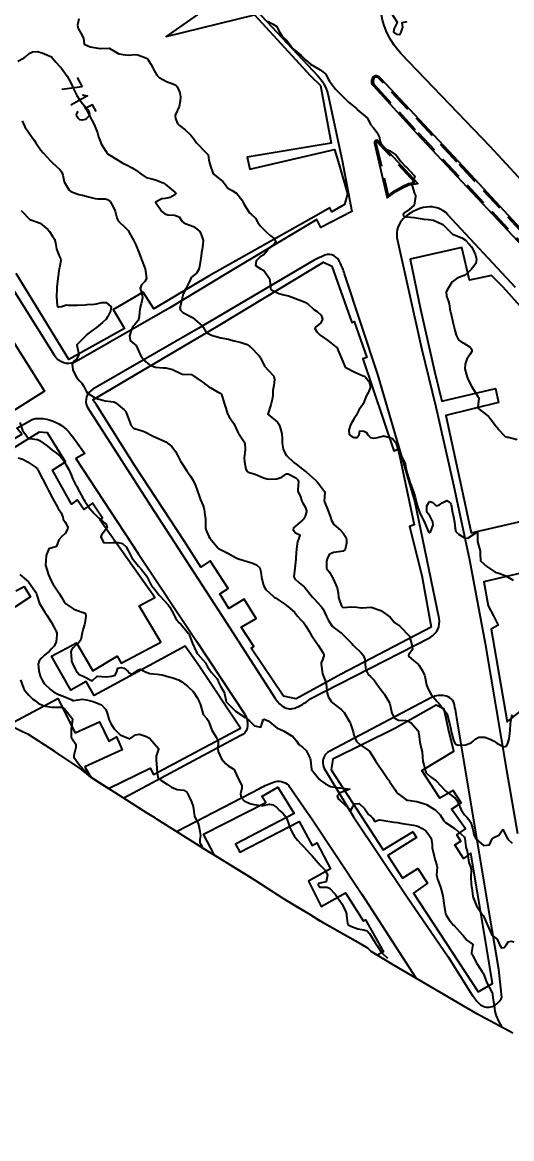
# Model space of a CAD drawing. Header units: metres. Extents: x 298520 to 308411, y 7433745 to 7450750.
# Drawn here: x 306774.9 to 306877, y 7435149.7 to 7435382.5 of the extents above; entities that cross this region are included whole.
import ezdxf
from ezdxf.enums import TextEntityAlignment as Align

# ---------------------------------------------------------------- set-up
doc = ezdxf.new("R2010")
doc.units = ezdxf.units.M
doc.header["$LTSCALE"] = 10
doc.linetypes.add('DASHED', pattern=[0.75, 0.5, -0.25])
for name, color, linetype in [('Area', 45, 'Continuous'), ('Canteiro', 45, 'DASHED'), ('Cotas', 45, 'Continuous'), ('Curvas de Nivel 1m', 11, 'Continuous'), ('Curvas de Nivel 5m', 15, 'Continuous'), ('Edificações', 30, 'Continuous'), ('Vias Primárias', 230, 'Continuous')]:
    doc.layers.add(name, color=color, linetype=linetype)
doc.styles.add('Style-STANDARD', font='STANDARD.shx')

msp = doc.modelspace()

# ---------------------------------------------------------------- linework, layer by layer
at = {"layer": 'Area'}
msp.add_polyline3d([(306877.18, 7435171.64, 717.81), (306869.67, 7435175.71, 718.43), (306852.27, 7435185.93, 720.19), (306847.67, 7435188.67, 718.52), (306846.99, 7435189.41, 718.59), (306837.05, 7435195.04, 724.49), (306834.67, 7435196.53, 725.85), (306829.27, 7435199.75, 723.01), (306822.23, 7435204.33, 723.33), (306813.1, 7435209.91, 723.04), (306802.94, 7435216.3, 720.46), (306802.7, 7435216.53, 721.24), (306800.91, 7435217.57, 727.89), (306789.22, 7435225.06, 724.41), (306787.15, 7435226.71, 724.54), (306781.65, 7435230.42, 722.85), (306776.21, 7435233.97, 721.22), (306774.96, 7435234.49, 725.88), (306771.47, 7435236.28, 725.26)], dxfattribs=at)
at = {"layer": 'Canteiro'}
for points in [[(306974.66, 7435235.9), (306952.84, 7435259.45), (306930.03, 7435283.86), (306909.13, 7435306.46), (306889.76, 7435327.2), (306865.55, 7435353.34), (306849.42, 7435370.61), (306849.05, 7435370.96, 0.501274), (306848.24, 7435370.8, 0.157702), (306848.11, 7435369.9, 0.177749), (306848.41, 7435369.37), (306857.42, 7435359.52), (306885.87, 7435329.15), (306908.84, 7435304.17), (306929.57, 7435282.07), (306956.93, 7435252.64), (306973.46, 7435234.84)], [(306848.66, 7435357.37), (306851.2, 7435346.41), (306852.67, 7435347.45), (306854.09, 7435348.28), (306855.42, 7435348.87), (306856.78, 7435349.08), (306849.54, 7435356.91, 0.017701), (306848.9, 7435357.56, 0.865683), (306848.66, 7435357.37, -0.381354)]]:
    msp.add_lwpolyline(points, format="xyb", dxfattribs=at)
at = {"layer": 'Curvas de Nivel 1m', "flags": 128}
for points, elevation in [([(306855.12, 7435382.61), (306854.07, 7435382.42), (306854.18, 7435381.49), (306853.87, 7435380.42), (306853.59, 7435379.92), (306853.09, 7435379.93), (306852.41, 7435380.44), (306852.46, 7435381.08), (306853.11, 7435382.43), (306851.9, 7435384.44)], 713), ([(306786.68, 7435383.22), (306786.4, 7435381.93), (306786.52, 7435381.23), (306787.08, 7435380.26), (306787.66, 7435379.21), (306787.78, 7435377.94), (306789.04, 7435377.39), (306790.28, 7435377.18), (306791.04, 7435377.07), (306791.14, 7435377.07), (306793.04, 7435377.14), (306795.03, 7435375.95), (306796.44, 7435375.69), (306797.02, 7435375.68), (306798.34, 7435375.76), (306799.02, 7435375.71), (306800.77, 7435375.05), (306801.01, 7435374.87), (306801.73, 7435373.77), (306802.1, 7435373.03), (306802.38, 7435372.43), (306802.98, 7435371.49), (306803.45, 7435371.02), (306804.96, 7435370.14), (306806.28, 7435369.66), (306806.95, 7435369.41), (306807.25, 7435368.98), (306807.75, 7435367.78), (306807.91, 7435366.97), (306807.83, 7435366.05), (306807.58, 7435364.97), (306806.88, 7435363.26), (306806.78, 7435363.07), (306806.77, 7435362.98), (306806.87, 7435362.46), (306807.29, 7435361.41), (306807.69, 7435360.97), (306808.84, 7435360.07), (306810.05, 7435358.94), (306810.81, 7435358.01), (306811.26, 7435357.38), (306811.62, 7435356.92), (306812.79, 7435355.77), (306813.69, 7435354.89), (306813.83, 7435353.82), (306814.03, 7435352.89), (306814.73, 7435350.88), (306816.71, 7435349.3), (306817.09, 7435348.85), (306817.73, 7435347.89), (306818.69, 7435347.39), (306819.64, 7435346.82), (306820.66, 7435345.48), (306821.02, 7435344.81), (306821.48, 7435343.97), (306822.28, 7435342.79), (306822.63, 7435342.46), (306823.5, 7435341.66), (306824.03, 7435340.77), (306824.6, 7435339.99), (306825.81, 7435338.75), (306826.58, 7435338.06), (306827.32, 7435337.48), (306827.74, 7435336.72), (306827.26, 7435336.02), (306826.54, 7435335.54), (306826.11, 7435335.17), (306825.89, 7435334.75), (306825.27, 7435334.01), (306824.52, 7435333.56), (306823.68, 7435332.77), (306823.5, 7435331.77), (306824.5, 7435331.14), (306825.3, 7435330.75), (306826.47, 7435329.1), (306826.54, 7435328.74), (306826.68, 7435326.97), (306826.87, 7435326.73), (306828.43, 7435325.95), (306829.45, 7435325.68), (306830.42, 7435325.48), (306832.41, 7435324.67), (306833.92, 7435324.16), (306834.4, 7435323.84), (306835.73, 7435322.63), (306836.39, 7435322.15), (306837.22, 7435321.44), (306837.52, 7435320.6), (306837.17, 7435319.8), (306836.35, 7435319.12), (306836.05, 7435318.92), (306835.9, 7435318.62), (306836.34, 7435317.93), (306837, 7435317.28), (306837.92, 7435316.6), (306838.32, 7435316.32), (306839.27, 7435315.62), (306840.3, 7435314.84), (306840.53, 7435314.57), (306840.69, 7435314.17), (306841.37, 7435312.56), (306842.25, 7435310.55), (306844.24, 7435309.52), (306845.95, 7435308.78), (306846.23, 7435308.67), (306846.5, 7435308.5), (306847.21, 7435307.49), (306847.5, 7435306.48), (306847.19, 7435305.49), (306846.63, 7435304.49), (306846.17, 7435303.4), (306845.89, 7435302.77), (306845.71, 7435302.5), (306845.06, 7435301.6), (306844.51, 7435300.52), (306844.38, 7435300.27), (306844.12, 7435299.85), (306843.61, 7435299.03), (306843.37, 7435298.53), (306843.01, 7435297.45), (306843.06, 7435296.54), (306843.63, 7435296.08), (306844.08, 7435295.91), (306844.7, 7435295.89), (306845.12, 7435296.51), (306845.32, 7435297.27), (306846.09, 7435297.23), (306846.6, 7435297), (306846.99, 7435296.49), (306847.49, 7435295.89), (306848.08, 7435295.76), (306848.7, 7435295.84), (306850.08, 7435296.2), (306850.31, 7435296.22), (306852.08, 7435295.66), (306852.64, 7435294.99), (306852.93, 7435294.42), (306853.37, 7435293.08), (306853.48, 7435292.41), (306853.75, 7435292.13), (306854.03, 7435291.84), (306854.71, 7435290.39), (306854.85, 7435289.54), (306855.13, 7435288.39), (306855.74, 7435286.61), (306855.81, 7435286.38), (306855.96, 7435285.91), (306856.52, 7435284.37), (306856.83, 7435283.47), (306857.11, 7435282.37), (306857.25, 7435281.71), (306857.7, 7435280.36), (306857.89, 7435279.98), (306858.73, 7435278.35), (306859.04, 7435277.53), (306859.56, 7435276.33), (306859.68, 7435276.17), (306859.84, 7435276.02), (306860.01, 7435276.16), (306860.11, 7435276.33), (306860.57, 7435277.61), (306860.54, 7435278.32), (306859.88, 7435279.54), (306859.23, 7435280.34), (306859.23, 7435281.66), (306859.65, 7435282.33), (306859.77, 7435282.48), (306859.92, 7435282.53), (306860.51, 7435282.32), (306861.24, 7435281.65), (306861.91, 7435281.86), (306862.48, 7435282.3), (306863.43, 7435282.77), (306863.92, 7435282.51), (306864.16, 7435282.28), (306864.31, 7435281.88), (306864.63, 7435280.27), (306864.82, 7435279.33), (306865.01, 7435278.27), (306865.18, 7435276.94), (306865.32, 7435276.27), (306865.84, 7435275.76), (306867.13, 7435274.95), (306867.83, 7435274.88), (306869.84, 7435276.21), (306869.82, 7435274.21), (306870.39, 7435272.2), (306870.36, 7435271.63), (306870.45, 7435270.2), (306871.75, 7435268.99), (306873, 7435268.17), (306873.44, 7435267.87), (306873.74, 7435267.74), (306874.3, 7435267.6), (306875.73, 7435267.05), (306877.3, 7435266.12)], 714), ([(306826.02, 7435382.75), (306827.11, 7435382.16), (306828.01, 7435381.63), (306828.39, 7435380.72), (306829.08, 7435379.64), (306830.06, 7435378.7), (306831.05, 7435377.38), (306831.36, 7435376.99), (306831.72, 7435376.68), (306833.03, 7435375.55), (306833.96, 7435374.65), (306835, 7435373.75), (306836.99, 7435372.62), (306838.11, 7435371.73), (306838.78, 7435370.59), (306838.97, 7435370.23), (306840.22, 7435368.58), (306840.94, 7435367.85), (306842.21, 7435366.56), (306842.91, 7435365.88), (306844.58, 7435364.52), (306844.73, 7435364.36), (306844.89, 7435364.15), (306846.87, 7435362.5), (306847.53, 7435361.16), (306848.12, 7435360.48), (306848.84, 7435359.6), (306849.36, 7435358.46), (306849.48, 7435357.79), (306850.03, 7435356.46), (306850.8, 7435356.07), (306851.52, 7435355.72), (306852.78, 7435354.83), (306853.13, 7435354.42), (306853.84, 7435353.49), (306854.75, 7435352.53), (306854.89, 7435352.4), (306856.73, 7435350.38), (306856.22, 7435348.88), (306856.21, 7435348.38), (306856.69, 7435346.79), (306856.83, 7435346.53), (306856.9, 7435346.38), (306856.89, 7435346.17), (306856.65, 7435344.38), (306855.56, 7435343.47), (306854.64, 7435342.84), (306854.33, 7435342.4), (306854.38, 7435342.15), (306854.63, 7435341.93), (306855.11, 7435341.91), (306856.63, 7435341.82), (306857.87, 7435341.6), (306858.62, 7435341.42), (306859.58, 7435341.38), (306860.62, 7435341.23), (306862.61, 7435340.31), (306864.58, 7435338.28), (306866.58, 7435337.56), (306867.36, 7435337.04), (306868.11, 7435336.24), (306868.55, 7435335.66), (306869.35, 7435334.22), (306869.62, 7435333.12), (306869.45, 7435332.22), (306869.09, 7435331.65), (306868.5, 7435330.96), (306867.83, 7435330.24), (306867.05, 7435329.68), (306866.48, 7435329.5), (306865.59, 7435329.15), (306864.46, 7435328.28), (306863.28, 7435326.3), (306863.35, 7435325.38), (306863.79, 7435324.29), (306863.91, 7435323.79), (306864.14, 7435322.28), (306864.19, 7435322.08), (306864.38, 7435321.28), (306864.63, 7435320.28), (306864.7, 7435319.94), (306865.07, 7435318.27), (306865.38, 7435317.23), (306865.89, 7435316.26), (306866.32, 7435315.93), (306866.96, 7435315.61), (306868.3, 7435314.76), (306868.65, 7435314.23), (306868.66, 7435313.85), (306868.28, 7435313.26), (306867.62, 7435312.24), (306867.23, 7435311.22), (306867.22, 7435310.25), (306867.51, 7435308.97), (306867.72, 7435308.25), (306868.21, 7435307.21), (306868.57, 7435306.6), (306868.79, 7435306.23), (306869.92, 7435304.47), (306870.07, 7435304.21), (306870.08, 7435304.12), (306869.9, 7435302.21), (306869.95, 7435302.01), (306870.15, 7435301.82), (306871.71, 7435300.62), (306872.13, 7435300.29), (306872.18, 7435300.24), (306872.22, 7435300.19), (306872.53, 7435299.78), (306873.74, 7435298.17), (306873.9, 7435297.96), (306874.1, 7435297.69), (306875.59, 7435296.14), (306876.08, 7435295.98), (306876.28, 7435295.94), (306878.07, 7435295.49)], 713), ([(306774.86, 7435361.94), (306775.16, 7435361.36), (306775.46, 7435360.73), (306776.32, 7435359.35), (306776.82, 7435358.69), (306777.38, 7435357.91), (306777.74, 7435357.33), (306778.78, 7435355.84), (306779.22, 7435355.31), (306780.76, 7435353.6), (306780.92, 7435353.45), (306781.12, 7435353.28), (306781.97, 7435352.5), (306782.74, 7435351.79), (306783.13, 7435351.26), (306783.33, 7435350.65), (306783.64, 7435349.25), (306784.69, 7435347.51), (306785.04, 7435347.24), (306786.67, 7435346.62), (306787.44, 7435346.44), (306788.67, 7435346.1), (306790.09, 7435345.75), (306790.66, 7435345.67), (306792.15, 7435345.66), (306792.66, 7435345.57), (306793.19, 7435345.13), (306794.02, 7435343.74), (306794.27, 7435343.12), (306794.62, 7435341.7), (306794.92, 7435341.12), (306796.59, 7435339.52), (306796.95, 7435339.09), (306797.54, 7435338.05), (306798.07, 7435337.08), (306798.55, 7435336.07), (306798.96, 7435335.07), (306799.26, 7435334.33), (306799.74, 7435333.06), (306800.49, 7435331.05), (306800.82, 7435329.04), (306800.46, 7435328.42), (306799.74, 7435327.77), (306799.51, 7435327.06), (306799.87, 7435325.61), (306799.93, 7435325.05), (306799.67, 7435323.79), (306799.5, 7435323.06), (306799.36, 7435322.09), (306799.29, 7435321.06), (306799.09, 7435320.34), (306798.35, 7435319.48), (306798.13, 7435319.29), (306797.97, 7435319.08), (306797.67, 7435318.42), (306797.26, 7435317.09), (306797.37, 7435316.14), (306798.31, 7435315.39), (306798.63, 7435315.07), (306798.91, 7435314.45), (306799.52, 7435313.06), (306800.26, 7435312), (306801.45, 7435311.04), (306802.25, 7435310.7), (306802.68, 7435310.59), (306804.24, 7435310.44), (306804.84, 7435310.4), (306806.24, 7435310.07), (306807.96, 7435309.22), (306808.23, 7435309.12), (306810.1, 7435309.05), (306810.22, 7435309.01), (306810.37, 7435308.93), (306812.21, 7435307.66), (306812.65, 7435307.34), (306813.26, 7435306.89), (306813.8, 7435306.49), (306814.2, 7435306.24), (306815.61, 7435305.44), (306816.19, 7435305.13), (306816.34, 7435305.02), (306816.45, 7435304.86), (306816.6, 7435304.43), (306817.1, 7435302.85), (306817.34, 7435302.03), (306817.71, 7435300.84), (306818.12, 7435300.07), (306819.01, 7435298.82), (306819.76, 7435297.14), (306819.95, 7435296.81), (306820.08, 7435296.64), (306821.31, 7435294.8), (306821.41, 7435293.43), (306821.28, 7435292.8), (306821.17, 7435291.65), (306821.21, 7435290.8), (306821.5, 7435289.29), (306821.76, 7435288.79), (306821.98, 7435288.64), (306823.44, 7435288.23), (306823.98, 7435288.04), (306825.2, 7435287.52), (306825.97, 7435287.3), (306826.48, 7435287.24), (306827.97, 7435287.3), (306829.04, 7435287.63), (306829.98, 7435288.33), (306830.31, 7435288.35), (306831.97, 7435287.52), (306832.38, 7435287.08), (306832.51, 7435286.66), (306832.33, 7435285.04), (306832.36, 7435284.66), (306832.87, 7435283.72), (306833.18, 7435282.65), (306833.43, 7435282.17), (306833.9, 7435281.47), (306834.14, 7435280.64), (306834.14, 7435280.39), (306833.88, 7435279.49), (306833.6, 7435278.91), (306833.36, 7435278.65), (306831.85, 7435277.43), (306831.47, 7435277.05), (306831.39, 7435276.67), (306831.84, 7435276.04), (306832.76, 7435275.59), (306832.47, 7435274.66), (306832.29, 7435274.19), (306832.09, 7435272.67), (306831.95, 7435270.85), (306831.95, 7435270.67), (306831.94, 7435270.5), (306831.74, 7435268.67), (306831.54, 7435266.86), (306831.57, 7435266.67), (306831.72, 7435266.45), (306832.64, 7435265.59), (306833.7, 7435264.73), (306833.8, 7435264.64), (306834.39, 7435263.93), (306835.45, 7435262.62), (306835.67, 7435262.34), (306837.3, 7435260.6), (306837.65, 7435260.11), (306838.35, 7435258.59), (306838.76, 7435257.72), (306839.51, 7435256.57), (306839.55, 7435256.52), (306839.6, 7435256.48), (306839.97, 7435256.2), (306841.59, 7435254.93), (306841.79, 7435254.75), (306842, 7435254.54), (306843.56, 7435252.97), (306844, 7435252.52), (306845.54, 7435250.99), (306845.96, 7435250.5), (306846.32, 7435249.69), (306846.39, 7435248.49), (306846.56, 7435247.42), (306847, 7435246.48), (306847.48, 7435246.03), (306848.3, 7435245.29), (306848.86, 7435244.46), (306849.45, 7435243.6), (306850.35, 7435242.44), (306851.42, 7435240.67), (306851.48, 7435240.5), (306851.5, 7435240.43), (306851.52, 7435240.32), (306851.98, 7435238.42), (306852.42, 7435237.46), (306853.37, 7435236.96), (306854.9, 7435236.86), (306855.37, 7435236.71), (306855.99, 7435236.37), (306857.35, 7435234.79), (306857.49, 7435234.5), (306857.54, 7435234.36), (306857.62, 7435234.08), (306857.81, 7435232.35), (306858.06, 7435231.11), (306858.28, 7435230.35), (306858.36, 7435229.26), (306858.41, 7435228.34), (306858.62, 7435227.7), (306858.95, 7435226.33), (306859.03, 7435226.13), (306859.24, 7435225.85), (306860.01, 7435225.1), (306861.22, 7435224.31), (306863.06, 7435222.28), (306863.13, 7435222.22), (306863.19, 7435222.17), (306863.53, 7435221.93), (306865.18, 7435220.69), (306865.51, 7435220.26), (306865.81, 7435219.61), (306866.44, 7435218.25), (306867.13, 7435217.23), (306867.6, 7435216.7), (306868.03, 7435216.23), (306868.47, 7435215.57), (306868.87, 7435214.21), (306869.09, 7435213.11), (306869.49, 7435212.21), (306871.06, 7435210.81), (306872.31, 7435210.93), (306872.92, 7435212.17), (306872.97, 7435212.28), (306873.08, 7435212.4), (306874.25, 7435212.98), (306875.1, 7435214.14), (306876.17, 7435212.13), (306877.06, 7435211.26)], 716), ([(306774.63, 7435343.26), (306776.47, 7435341.34), (306776.61, 7435341.3), (306776.66, 7435341.29), (306778.6, 7435340.62), (306780.24, 7435339.29), (306780.58, 7435338.86), (306781.19, 7435337.91), (306781.58, 7435337.27), (306781.8, 7435336.52), (306782.04, 7435335.27), (306782.52, 7435333.9), (306782.83, 7435333.26), (306782.96, 7435332.8), (306782.64, 7435331.26), (306782.61, 7435331.14), (306782.48, 7435330.19), (306782.36, 7435329.37), (306782.33, 7435329.26), (306782.3, 7435329.1), (306782.13, 7435327.26), (306782.11, 7435326.93), (306782.06, 7435325.27), (306782.2, 7435323.46), (306782.22, 7435323.26), (306782.28, 7435323.15), (306782.39, 7435323.12), (306782.52, 7435323.13), (306783.1, 7435323.25), (306784.1, 7435323.54), (306784.4, 7435323.52), (306786.13, 7435323.49), (306786.4, 7435323.5), (306788.01, 7435323.58), (306788.4, 7435323.61), (306789.86, 7435323.71), (306790.4, 7435323.78), (306791.5, 7435324.06), (306792.41, 7435324.07), (306793.44, 7435323.13), (306793.26, 7435322.26), (306792.72, 7435321.14), (306792.61, 7435320.9), (306792.36, 7435320.57), (306791.64, 7435319.86), (306790.77, 7435319.16), (306790.34, 7435318.84), (306789.39, 7435318.12), (306788.32, 7435317.29), (306788.2, 7435317.19), (306786.3, 7435315.22), (306786.71, 7435313.21), (306786.26, 7435312.34), (306785.63, 7435311.85), (306785.28, 7435311.23), (306785.46, 7435310.01), (306785.75, 7435309.22), (306786.22, 7435308.49), (306786.78, 7435307.78), (306787.29, 7435307.2), (306787.68, 7435306.68), (306788.19, 7435305.55), (306788.45, 7435305.19), (306790.17, 7435304.09), (306791.66, 7435303.66), (306792.16, 7435303.58), (306793.97, 7435303.31), (306794.15, 7435303.26), (306794.4, 7435303.12), (306796.14, 7435301.69), (306796.41, 7435301.37), (306796.56, 7435301.09), (306796.84, 7435300.37), (306797.3, 7435299.08), (306797.52, 7435298.5), (306798.09, 7435297.84), (306799.88, 7435297.26), (306800.08, 7435297.19), (306800.42, 7435297.05), (306802.08, 7435296.26), (306802.92, 7435295.86), (306804.07, 7435295.35), (306804.8, 7435294.99), (306806.05, 7435294.03), (306806.83, 7435292.97), (306807.26, 7435292.19), (306807.9, 7435290.95), (306808.01, 7435290.75), (306809.22, 7435288.94), (306809.97, 7435287.82), (306810.51, 7435286.92), (306811.01, 7435285.87), (306811.38, 7435284.92), (306811.92, 7435283.33), (306812.07, 7435282.91), (306812.62, 7435281.62), (306812.84, 7435280.9), (306812.99, 7435279.78), (306813.09, 7435278.89), (306813.08, 7435278.11), (306813.08, 7435276.89), (306813.28, 7435276.33), (306813.83, 7435275.24), (306814.04, 7435274.88), (306815.04, 7435273.63), (306815.68, 7435272.86), (306815.79, 7435272.78), (306817.07, 7435272.12), (306817.78, 7435271.76), (306819.49, 7435270.81), (306819.77, 7435270.67), (306819.99, 7435270.59), (306821.76, 7435270.07), (306822.76, 7435269.78), (306823.75, 7435269.37), (306824.4, 7435268.75), (306824.63, 7435267.85), (306824.8, 7435266.75), (306825.13, 7435265.32), (306825.33, 7435264.74), (306825.69, 7435264.19), (306827.27, 7435262.72), (306827.51, 7435262.55), (306827.67, 7435262.46), (306828.4, 7435261.97), (306829.66, 7435261.13), (306830.29, 7435260.68), (306831.63, 7435259.45), (306832.27, 7435258.66), (306832.91, 7435257.94), (306833.61, 7435257.23), (306834.06, 7435256.64), (306834.67, 7435255.55), (306835.23, 7435254.62), (306835.58, 7435254.13), (306836.6, 7435252.61), (306837.54, 7435251.04), (306837.72, 7435250.78), (306837.79, 7435250.6), (306837.78, 7435250.34), (306837.52, 7435249.56), (306837.24, 7435248.87), (306837.21, 7435248.6), (306837.48, 7435246.6), (306838.08, 7435245.2), (306838.27, 7435244.59), (306838.37, 7435243.67), (306838.47, 7435242.58), (306838.71, 7435241.87), (306839.41, 7435240.74), (306839.58, 7435240.57), (306841.39, 7435239.18), (306842, 7435238.54), (306842.53, 7435237.69), (306843.23, 7435236.52), (306843.28, 7435236.44), (306843.36, 7435236.21), (306843.89, 7435234.51), (306844.07, 7435233.78), (306844.62, 7435232.51), (306845.31, 7435231.86), (306847.29, 7435230.48), (306848.55, 7435228.46), (306848.84, 7435228.03), (306849.25, 7435227.44), (306849.94, 7435226.44), (306851.22, 7435224.55), (306851.28, 7435224.48), (306851.31, 7435224.43), (306851.5, 7435224.14), (306852.65, 7435222.41), (306852.86, 7435222.08), (306853.19, 7435221.67), (306854.89, 7435220.38), (306855.17, 7435220.28), (306855.29, 7435220.26), (306857.17, 7435219.95), (306857.66, 7435219.86), (306859.16, 7435219.36), (306860.86, 7435218.31), (306861.14, 7435218.1), (306862.07, 7435217.23), (306862.59, 7435216.29), (306862.78, 7435215.94), (306863.12, 7435215.63), (306864.97, 7435214.39), (306865.1, 7435214.31), (306865.17, 7435214.26), (306867.08, 7435212.64), (306867.21, 7435212.24), (306867.4, 7435210.58), (306867.48, 7435210.23), (306867.65, 7435209.62), (306867.86, 7435208.23), (306868.05, 7435207.26), (306868.42, 7435206.22), (306868.49, 7435205.71), (306868.43, 7435204.22), (306868.53, 7435202.64), (306868.58, 7435202.22), (306868.63, 7435201.89), (306868.88, 7435200.21), (306868.93, 7435199.94), (306869.59, 7435198.2), (306870.88, 7435196.34), (306870.99, 7435196.19), (306871.12, 7435195.95), (306871.92, 7435194.18), (306872.72, 7435192.28), (306872.77, 7435192.17), (306872.83, 7435192.1), (306873.93, 7435191.26), (306874.41, 7435190.15), (306874.8, 7435189.49), (306875.41, 7435189.53), (306875.89, 7435190.13), (306876.25, 7435190.69), (306876.82, 7435190.88), (306877.43, 7435190.72)], 717), ([(306774.41, 7435299.04), (306774.91, 7435297.35), (306776.07, 7435295.88), (306776.44, 7435295.71), (306778.06, 7435295.46), (306778.48, 7435295.31), (306780.05, 7435294.16), (306781.14, 7435293.28), (306782.03, 7435292.63), (306782.77, 7435292.01), (306783.39, 7435291.25), (306784, 7435290.29), (306784.58, 7435289.23), (306785.08, 7435288.12), (306785.47, 7435287.22), (306785.95, 7435286.25), (306786.31, 7435285.58), (306786.51, 7435285.21), (306787.18, 7435283.95), (306787.59, 7435283.19), (306787.7, 7435282.98), (306787.91, 7435282.6), (306788.88, 7435281.18), (306789.88, 7435280.06), (306790.78, 7435279.16), (306791.85, 7435278.23), (306792.44, 7435277.73), (306792.57, 7435277.14), (306791.83, 7435276.06), (306791.4, 7435275.58), (306791.27, 7435275.16), (306791.81, 7435274.03), (306792.98, 7435273.96), (306793.81, 7435274.01), (306794.89, 7435274.02), (306795.8, 7435273.8), (306796.53, 7435273.09), (306797, 7435272.3), (306797.63, 7435271.07), (306797.77, 7435270.82), (306799.1, 7435269.06), (306799.74, 7435268.38), (306800.8, 7435267.04), (306801.71, 7435265.26), (306801.78, 7435265.1), (306801.82, 7435265.03), (306802.52, 7435264.18), (306803.45, 7435263), (306803.58, 7435262.91), (306803.67, 7435262.84), (306805.29, 7435260.98), (306805.65, 7435260.5), (306806.47, 7435258.97), (306806.85, 7435258.19), (306807.61, 7435257.27), (306807.93, 7435256.95), (306809.58, 7435255.03), (306809.65, 7435254.93), (306809.71, 7435254.8), (306810.42, 7435252.92), (306811.19, 7435251.26), (306811.38, 7435250.91), (306811.53, 7435250.7), (306813.09, 7435248.89), (306813.24, 7435248.63), (306813.49, 7435248.06), (306814.34, 7435246.87), (306815.47, 7435245.6), (306815.74, 7435245.13), (306815.83, 7435244.85), (306816.24, 7435244.06), (306816.96, 7435242.84), (306817.09, 7435242.49), (306817.38, 7435240.84), (306817.41, 7435240.75), (306819.38, 7435238.81), (306821.37, 7435237.49), (306821.81, 7435237.23), (306822.3, 7435236.78), (306822.83, 7435236.24), (306823.35, 7435235.75), (306824.61, 7435235.49), (306825.03, 7435236.74), (306825.07, 7435237.03), (306825.37, 7435237.13), (306826.29, 7435236.73), (306827.35, 7435235.85), (306827.97, 7435235.33), (306829.34, 7435234.69), (306831.33, 7435233.56), (306832.08, 7435232.66), (306832.54, 7435231.89), (306833.3, 7435231.34), (306834.08, 7435230.63), (306834.92, 7435228.97), (306835.02, 7435228.62), (306835.24, 7435226.62), (306836.87, 7435224.6), (306837.22, 7435224.28), (306838.12, 7435223.68), (306839.2, 7435223.14), (306840.9, 7435222.85), (306841.2, 7435222.86), (306843.19, 7435222.52), (306841.19, 7435221.79), (306840.56, 7435221.18), (306840.75, 7435220.55), (306841.17, 7435220.16), (306842.98, 7435218.52), (306843.06, 7435218.44), (306843.14, 7435218.37), (306843.51, 7435218.14), (306843.62, 7435218.52), (306844.17, 7435219.5), (306845.16, 7435219.58), (306846.24, 7435218.49), (306847.13, 7435217.3), (306847.56, 7435216.91), (306847.99, 7435216.47), (306848.43, 7435215.78), (306849.12, 7435216.08), (306849.43, 7435216.14), (306851.12, 7435215.9), (306852.39, 7435215.69), (306853.11, 7435215.57), (306854.09, 7435215.41), (306855.11, 7435215.24), (306856.46, 7435215.01), (306857.11, 7435214.88), (306857.49, 7435214.74), (306858.32, 7435214.34), (306859.09, 7435213.79), (306860.17, 7435212.32), (306860.37, 7435211.01), (306860.37, 7435210.32), (306860.76, 7435208.58), (306860.84, 7435208.31), (306861.02, 7435207.74), (306861.35, 7435206.65), (306861.4, 7435206.3), (306861.3, 7435204.62), (306861.33, 7435204.3), (306861.49, 7435203.78), (306862.04, 7435202.29), (306862.27, 7435201.62), (306862.58, 7435200.29), (306862.9, 7435198.29), (306863.17, 7435196.57), (306863.27, 7435196.28), (306863.9, 7435195.3), (306864.78, 7435194.26), (306864.86, 7435194.17), (306866.65, 7435192.24), (306866.83, 7435192), (306867.63, 7435191.04), (306868.81, 7435190.25), (306868.85, 7435190.21), (306868.87, 7435190.15), (306868.81, 7435189.74), (306868.55, 7435188.45), (306868.59, 7435188.21), (306868.66, 7435188.09), (306868.78, 7435187.9), (306869.7, 7435186.2), (306870.75, 7435184.6), (306871.01, 7435184.19), (306871.21, 7435183.71), (306871.76, 7435182.18), (306872.7, 7435180.52), (306872.82, 7435180.29), (306872.86, 7435180.17), (306873.09, 7435178.58), (306873.18, 7435178.16), (306873.29, 7435177.54), (306873.42, 7435176.16), (306873.72, 7435175.24), (306874.23, 7435174.15), (306874.8, 7435173.04)], 718), ([(306774.02, 7435291.66), (306775.01, 7435291.35), (306776, 7435290.81), (306777.62, 7435289.68), (306777.98, 7435289.42), (306778.09, 7435289.31), (306778.24, 7435289.05), (306779.1, 7435287.3), (306779.95, 7435285.65), (306780.13, 7435285.29), (306780.36, 7435284.86), (306781.21, 7435283.28), (306781.9, 7435281.97), (306782.14, 7435281.51), (306782.29, 7435281.26), (306782.97, 7435280.16), (306783.35, 7435279.25), (306783.45, 7435278.84), (306783.85, 7435278.27), (306784.36, 7435277.23), (306784.31, 7435276.77), (306783.83, 7435275.91), (306783.11, 7435275.25), (306782.5, 7435274.57), (306782.05, 7435273.27), (306781.79, 7435273.09), (306780.42, 7435272.65), (306779.88, 7435271.29), (306779.87, 7435271.19), (306779.74, 7435269.29), (306780.34, 7435267.28), (306780.87, 7435266.12), (306781.35, 7435265.27), (306781.69, 7435264.72), (306782.65, 7435263.26), (306783.04, 7435262.62), (306783.66, 7435261.65), (306784.01, 7435261.24), (306785.64, 7435260.07), (306787.37, 7435259.45), (306787.63, 7435259.38), (306788.05, 7435259.19), (306788.18, 7435258.62), (306787.97, 7435257.19), (306787.9, 7435256.89), (306787.59, 7435255.97), (306787.39, 7435255.19), (306787.07, 7435253.69), (306786.78, 7435253.2), (306785.54, 7435252.06), (306785.13, 7435251.63), (306785.02, 7435251.23), (306785.16, 7435249.58), (306785.17, 7435249.22), (306785.49, 7435248.4), (306785.92, 7435247.64), (306786.1, 7435247.21), (306786.75, 7435246.47), (306787.47, 7435246.19), (306789.46, 7435245.17), (306790.52, 7435246.11), (306791.47, 7435246.08), (306792.35, 7435246.01), (306793.47, 7435246.1), (306794.24, 7435246.34), (306794.6, 7435247.11), (306794.83, 7435247.76), (306795.49, 7435247.91), (306796.16, 7435247.76), (306796.96, 7435247.08), (306797.2, 7435246.8), (306797.48, 7435246.66), (306797.91, 7435246.64), (306798.66, 7435247.06), (306799.12, 7435247.42), (306799.49, 7435247.55), (306800.59, 7435247.04), (306801.48, 7435246.68), (306803, 7435246.52), (306803.48, 7435246.48), (306804.09, 7435246.38), (306805.47, 7435246.01), (306806.26, 7435245.76), (306807.47, 7435245.36), (306808.19, 7435244.94), (306809.45, 7435243.98), (306810.55, 7435242.92), (306811.42, 7435241.56), (306811.63, 7435241.12), (306811.72, 7435240.91), (306811.96, 7435240.35), (306812.4, 7435238.89), (306812.61, 7435238.12), (306813.37, 7435237.26), (306813.65, 7435236.88), (306813.85, 7435236.39), (306814.44, 7435234.87), (306815.32, 7435233.37), (306815.61, 7435232.86), (306815.74, 7435232.42), (306815.66, 7435230.86), (306815.71, 7435230.43), (306816.43, 7435228.85), (306817.25, 7435227.91), (306817.86, 7435227.44), (306818.86, 7435226.82), (306819.05, 7435226.63), (306819.24, 7435226.29), (306819.95, 7435224.8), (306820.65, 7435223.35), (306820.7, 7435222.79), (306820.4, 7435221.58), (306820.53, 7435220.8), (306821.16, 7435220.09), (306822.35, 7435219.58), (306823.15, 7435219.36), (306824.78, 7435219.11), (306825.15, 7435219.14), (306826.47, 7435219.41), (306827.15, 7435219.31), (306827.95, 7435218.71), (306828.54, 7435218.1), (306829.13, 7435217.62), (306829.9, 7435216.68), (306830.42, 7435215.37), (306830.63, 7435214.67), (306831.09, 7435213.62), (306831.66, 7435212.66), (306832.3, 7435211.89), (306833.06, 7435211.09), (306833.49, 7435210.64), (306835.03, 7435208.97), (306835.32, 7435208.62), (306837, 7435206.68), (306837.05, 7435206.64), (306837.1, 7435206.6), (306838.06, 7435205.66), (306838.57, 7435204.58), (306838.3, 7435203.25), (306836.96, 7435202.96), (306836.67, 7435202.89), (306836.6, 7435202.6), (306836.95, 7435202.11), (306838.45, 7435202.08), (306838.95, 7435201.93), (306840.18, 7435200.56), (306840.92, 7435199.55), (306841.35, 7435198.98), (306841.63, 7435198.54), (306842.31, 7435197.11), (306842.49, 7435196.53), (306842.53, 7435196.18), (306842.69, 7435194.52), (306842.86, 7435194.24), (306843.41, 7435193.96), (306844.85, 7435193.4), (306846.13, 7435193.2), (306846.84, 7435193.02), (306847.33, 7435192.47), (306847.89, 7435191.53), (306848.55, 7435190.45), (306848.81, 7435189.99), (306849.85, 7435188.44), (306851.06, 7435187.28)], 719), ([(306774.54, 7435245.35), (306775.16, 7435243.62), (306775.28, 7435243.34), (306775.43, 7435243.1), (306776.23, 7435242.14), (306777.11, 7435241.31), (306777.41, 7435241.08), (306778.19, 7435240.52), (306779.39, 7435239.9), (306781.04, 7435239.62), (306781.39, 7435239.62), (306783.02, 7435239.62), (306783.39, 7435239.52), (306783.74, 7435239.24), (306785.36, 7435237.22), (306785.13, 7435235.44), (306785.09, 7435235.22), (306785.06, 7435233.48), (306785.18, 7435233.22), (306785.31, 7435233.06), (306786.03, 7435231.94), (306786.03, 7435231.21), (306785.63, 7435229.57), (306785.67, 7435229.21), (306786.45, 7435228.01), (306786.96, 7435227.39), (306788.63, 7435225.62), (306788.79, 7435225.46)], 721)]:
    msp.add_lwpolyline(points, dxfattribs=dict(at, elevation=elevation))
at = {"layer": 'Curvas de Nivel 5m', "flags": 128}
for points, elevation in [([(306773.95, 7435374.42), (306775.01, 7435374.96), (306775.29, 7435375.07), (306775.66, 7435375.35), (306776.36, 7435376.01), (306777.03, 7435376.33), (306777.97, 7435376.38), (306779.03, 7435376.14), (306781.01, 7435375.29), (306781.92, 7435374.19), (306782.74, 7435373.26), (306782.86, 7435373.13), (306782.99, 7435372.98), (306784.22, 7435371.25), (306784.95, 7435369.99), (306785.29, 7435369.24), (306785.55, 7435368.62), (306786.25, 7435367.23), (306786.91, 7435366.26), (306787.71, 7435365.21), (306788.18, 7435364.49), (306788.83, 7435363.19), (306788.84, 7435363.16), (306788.87, 7435363.1), (306789.86, 7435361.18), (306790.55, 7435359.45), (306790.63, 7435359.17), (306790.82, 7435358.61), (306791.18, 7435357.54), (306791.37, 7435357.16), (306792.31, 7435355.62), (306792.6, 7435355.14), (306792.69, 7435355.05), (306792.77, 7435355), (306793.13, 7435354.77), (306794.76, 7435353.79), (306795.88, 7435353.11), (306796.75, 7435352.68), (306797.84, 7435352.18), (306798.74, 7435351.62), (306799.43, 7435351.06), (306800.72, 7435350.14), (306801.91, 7435349.84), (306802.71, 7435349.62), (306804.24, 7435349), (306804.7, 7435348.76), (306805.97, 7435347.7), (306806.68, 7435347.06), (306806.73, 7435347.03), (306806.84, 7435346.98), (306806.9, 7435346.76), (306806.68, 7435346.52), (306805.72, 7435345.94), (306804.66, 7435345.75), (306803.98, 7435345.69), (306802.65, 7435345.02), (306803.99, 7435343.01), (306804.63, 7435342.57), (306805.25, 7435342.37), (306806.63, 7435342.27), (306807.59, 7435341.93), (306808.26, 7435340.96), (306808.61, 7435340.66), (306809.1, 7435340.45), (306810.6, 7435339.91), (306811.87, 7435338.91), (306812.15, 7435338.48), (306812.57, 7435337.23), (306812.62, 7435336.97), (306812.64, 7435336.91), (306812.63, 7435336.84), (306812.55, 7435336.24), (306812.38, 7435335.07), (306812.35, 7435334.91), (306812.11, 7435333.32), (306812.04, 7435332.91), (306811.83, 7435331.58), (306811.68, 7435330.92), (306811.23, 7435330.17), (306810.47, 7435329.56), (306810.14, 7435329.26), (306809.97, 7435328.93), (306809.52, 7435327.87), (306809.01, 7435326.94), (306808.8, 7435326.58), (306808.43, 7435325.79), (306808.23, 7435324.95), (306807.91, 7435323.45), (306807.77, 7435322.96), (306807.92, 7435322.49), (306808.38, 7435322), (306810.37, 7435320.93), (306812.35, 7435319.26), (306812.61, 7435318.91), (306813.22, 7435317.79), (306814.33, 7435317.22), (306815.57, 7435316.87), (306816.32, 7435316.68), (306817.89, 7435316.41), (306818.32, 7435316.29), (306819.08, 7435316.05), (306820.31, 7435315.82), (306821.78, 7435315.33), (306822.3, 7435314.98), (306822.4, 7435314.89), (306822.5, 7435314.79), (306824.28, 7435312.92), (306824.39, 7435312.76), (306824.54, 7435312.49), (306825.42, 7435310.75), (306826.24, 7435309.87), (306827.33, 7435308.72), (306827.52, 7435308.03), (306827.34, 7435306.72), (306827.18, 7435305.72), (306827.12, 7435304.73), (306827.04, 7435303.85), (306826.7, 7435302.73), (306826.13, 7435300.74), (306828.11, 7435299.09), (306828.4, 7435298.71), (306828.58, 7435298.22), (306829, 7435296.7), (306829.09, 7435295.68), (306829.07, 7435294.7), (306829.28, 7435293.46), (306829.63, 7435292.69), (306830.03, 7435292.12), (306831.52, 7435290.67), (306832.01, 7435290.32), (306833.31, 7435289.33), (306833.99, 7435288.79), (306834.16, 7435288.64), (306835.97, 7435287.08), (306836.21, 7435286.86), (306836.43, 7435286.61), (306837.07, 7435285.72), (306837.94, 7435284.66), (306838, 7435284.59), (306838.01, 7435284.52), (306837.93, 7435283.46), (306837.87, 7435282.63), (306837.87, 7435282.59), (306837.88, 7435282.56), (306837.91, 7435282.47), (306838.71, 7435280.58), (306839.16, 7435279.29), (306839.36, 7435278.58), (306839.86, 7435277.78), (306841.24, 7435276.56), (306841.84, 7435275.96), (306842.39, 7435275.1), (306842.52, 7435274.54), (306842.48, 7435273.87), (306842.23, 7435272.54), (306841.79, 7435272.2), (306840.38, 7435271.97), (306839.79, 7435271.89), (306838.86, 7435271.5), (306838.45, 7435270.58), (306838.37, 7435269.98), (306838.37, 7435268.59), (306838.96, 7435267.81), (306839.66, 7435266.57), (306839.68, 7435266.53), (306839.72, 7435266.43), (306840.57, 7435264.56), (306840.77, 7435263.48), (306840.86, 7435262.56), (306841.5, 7435260.7), (306841.58, 7435260.55), (306841.65, 7435260.49), (306841.74, 7435260.46), (306842.64, 7435260.54), (306843.65, 7435260.59), (306844.65, 7435260.51), (306845.65, 7435260.36), (306845.79, 7435260.36), (306847.65, 7435260.48), (306849.64, 7435259.81), (306851.62, 7435258.43), (306852.53, 7435257.34), (306853.6, 7435256.54), (306853.78, 7435256.4), (306855.58, 7435254.55), (306855.72, 7435254.38), (306855.75, 7435254.21), (306856.2, 7435252.37), (306856.26, 7435251.66), (306855.54, 7435250.63), (306855.43, 7435250.49), (306855.44, 7435250.38), (306855.53, 7435250.22), (306856.48, 7435249.41), (306857.51, 7435248.56), (306857.67, 7435248.36), (306858.35, 7435247.2), (306858.79, 7435246.34), (306858.94, 7435245.8), (306859.21, 7435244.33), (306859.45, 7435243.58), (306860.19, 7435242.32), (306861.42, 7435240.85), (306861.68, 7435240.57), (306861.91, 7435240.3), (306863.38, 7435238.41), (306863.46, 7435238.28), (306863.51, 7435238.15), (306864, 7435236.27), (306864.19, 7435235.43), (306864.44, 7435234.27), (306864.84, 7435232.75), (306865.05, 7435232.26), (306865.31, 7435231.97), (306865.83, 7435231.73), (306867.31, 7435231.78), (306868.48, 7435232.22), (306868.95, 7435232.58), (306869.32, 7435232.95), (306870.14, 7435233.39), (306871.33, 7435233.4), (306872.5, 7435233), (306873.32, 7435232.54), (306873.85, 7435232.15), (306875.31, 7435231.36), (306875.89, 7435231.55), (306876.18, 7435232.13), (306876.41, 7435233.04), (306876.56, 7435234.13), (306876.61, 7435234.87), (306876.69, 7435236.13), (306876.77, 7435236.73), (306877.06, 7435238.12)], 715), ([(306774.39, 7435267.35), (306775.71, 7435266.21), (306776.16, 7435265.79), (306776.55, 7435265.33), (306777.68, 7435263.69), (306777.86, 7435263.31), (306777.95, 7435263.03), (306778.51, 7435261.3), (306779.63, 7435259.49), (306779.76, 7435259.29), (306780.04, 7435258.86), (306781.01, 7435257.28), (306781.59, 7435256.12), (306781.9, 7435255.58), (306782.09, 7435255.26), (306782.12, 7435254.72), (306781.93, 7435253.26), (306781.54, 7435252.38), (306781.02, 7435251.8), (306780.48, 7435251.28), (306779.97, 7435250.84), (306779.52, 7435250.47), (306778.91, 7435249.9), (306778.41, 7435249.3), (306778.2, 7435248.6), (306778.32, 7435247.3), (306778.65, 7435246.12), (306779.01, 7435245.29), (306779.45, 7435244.62), (306780.83, 7435243.28), (306781.43, 7435242.83), (306782.46, 7435242.29), (306783.42, 7435241.95), (306785.1, 7435241.22), (306785.41, 7435241.06), (306785.61, 7435241.02), (306786.52, 7435241.2), (306787.41, 7435241.3), (306788.3, 7435241.18), (306789.41, 7435240.93), (306789.71, 7435240.86), (306791.4, 7435240.16), (306792.31, 7435239.14), (306792.62, 7435238.38), (306792.95, 7435237.13), (306793.05, 7435236.82), (306793.35, 7435236.22), (306794.07, 7435235.11), (306795.32, 7435233.9), (306797.31, 7435233.07), (306798.53, 7435233.85), (306799.33, 7435234.02), (306800.8, 7435233.56), (306801.32, 7435233.27), (306801.59, 7435233.03), (306802.39, 7435232.1), (306803.29, 7435231.05), (306803.33, 7435231), (306803.33, 7435230.96), (306803.29, 7435230.86), (306802.83, 7435229.44), (306802.81, 7435229.01), (306802.84, 7435228.59), (306802.95, 7435227), (306802.97, 7435226.73), (306803.17, 7435225), (306803.22, 7435224.84), (306803.77, 7435224.44), (306805.2, 7435223.51), (306806, 7435222.97), (306807.19, 7435222.5), (306808.56, 7435222.31), (306809.18, 7435221.9), (306809.67, 7435220.93), (306810.17, 7435219.9), (306810.52, 7435218.92), (306810.73, 7435217.31), (306810.83, 7435216.91), (306811.12, 7435216.28), (306811.59, 7435215.38), (306811.74, 7435214.9), (306811.87, 7435214.12), (306812.04, 7435212.9), (306811.95, 7435212.01), (306811.92, 7435211.46), (306812.45, 7435210.62)], 720)]:
    msp.add_lwpolyline(points, dxfattribs=dict(at, elevation=elevation))
at = {"layer": 'Edificações'}
for points in [[(306816.43, 7435387.66), (306804.92, 7435379.53), (306823.32, 7435384.09), (306834.99, 7435371.34), (306837.06, 7435369.35), (306839.34, 7435357.27), (306821.77, 7435354.34), (306822.34, 7435351.88), (306839.98, 7435356), (306840.96, 7435352.79), (306842.69, 7435346.75), (306842.1, 7435344.52), (306839.42, 7435342.95), (306839.01, 7435343.79), (306836.27, 7435342.2), (306813.87, 7435329.61), (306802.32, 7435322.77), (306800.09, 7435326.21), (306794.23, 7435322.82), (306793.82, 7435322.59), (306796.21, 7435318.66), (306784.59, 7435312.15), (306773.65, 7435330.08)], [(306880.57, 7435321.18), (306875.2, 7435327.28), (306872.77, 7435329.7), (306868.17, 7435328.73), (306866.57, 7435335.56), (306855.78, 7435333.1), (306857.94, 7435322.64), (306860.87, 7435309.74), (306862.37, 7435303.45), (306873.59, 7435306.09), (306874.19, 7435303.17), (306863.2, 7435300.47), (306867, 7435283.15), (306868.54, 7435276.01), (306891.13, 7435281.21)], [(306882.38, 7435268.44), (306871.15, 7435265.77), (306872.03, 7435260.76), (306873.14, 7435258.73), (306874.13, 7435256.74), (306872.68, 7435255.91), (306876.01, 7435236.59), (306887.31, 7435245.6)]]:
    msp.add_lwpolyline(points, dxfattribs=at)
for points in [[(306860.15, 7435256.36), (306841.37, 7435246.53), (306832.04, 7435241.41), (306829.36, 7435241.96), (306822.64, 7435251.96), (306823.15, 7435252.34), (306820.52, 7435256.33), (306823.66, 7435258.17), (306821.17, 7435262.21), (306818, 7435260.26), (306816.09, 7435263.3), (306817.86, 7435264.43), (306814.1, 7435270.2), (306812.13, 7435268.83), (306808.71, 7435274.23), (306798.35, 7435289.97), (306790.37, 7435302.71), (306789.62, 7435303.75), (306815.72, 7435319.18), (306837.71, 7435332.47), (306839.46, 7435331.64), (306843.63, 7435319.92), (306844.14, 7435320.08), (306846.73, 7435312.57), (306845.94, 7435312.32), (306852.36, 7435293.14), (306853.26, 7435293.48), (306856.62, 7435277.71), (306855.67, 7435277.36), (306858.25, 7435267.15)], [(306869.95, 7435180.31), (306872.93, 7435182), (306871.2, 7435192.62), (306868.45, 7435209.2), (306866.92, 7435208.07), (306865.07, 7435210.97), (306866.32, 7435211.69), (306865.55, 7435213.02), (306867.36, 7435214.27), (306864.43, 7435218.35), (306866.41, 7435219.71), (306864.73, 7435222.25), (306862, 7435220.68), (306858.2, 7435226.41), (306864.87, 7435230.49), (306863.78, 7435234.99), (306862.85, 7435239.23), (306861.19, 7435240.08), (306852.57, 7435235.23), (306839.63, 7435228.84), (306839.31, 7435226.58), (306850.15, 7435209.92), (306856.33, 7435213.67), (306857.1, 7435212.45), (306851.16, 7435208.74), (306854.19, 7435204), (306857.39, 7435205.98), (306859.41, 7435202.95), (306856.45, 7435200.89)]]:
    msp.add_lwpolyline(points, close=True, dxfattribs=at)
at = {"layer": 'Edificações', "elevation": 723.68}
for points in [[(306772.04, 7435235.98), (306782.29, 7435241.48), (306785.93, 7435234.29), (306791, 7435236.59), (306792.94, 7435232.58), (306794.55, 7435233.46), (306795.7, 7435230.74), (306787.91, 7435227.19), (306789.22, 7435225.06), (306790.6, 7435224.17), (306792.87, 7435222.72), (306801.56, 7435226.91), (306802.25, 7435225.58), (306820.37, 7435235.3), (306811.85, 7435248.11), (306808.85, 7435252.41), (306789.9, 7435242.08), (306788.19, 7435244.99), (306785.01, 7435243.19), (306781.01, 7435250.28), (306786.17, 7435253.09), (306789.58, 7435247.24), (306794.66, 7435250.29), (306795.49, 7435248.81), (306803.79, 7435253.23), (306799.26, 7435260.76), (306802.51, 7435262.56), (306797.78, 7435269.18), (306791.06, 7435278.74), (306791.62, 7435279.1), (306789.54, 7435282.23), (306787.73, 7435280.89), (306786.36, 7435282.9), (306785.19, 7435282.02), (306781.21, 7435289.1), (306783.9, 7435290.85), (306780.17, 7435296.84), (306778.41, 7435297.01), (306772.34, 7435293.25)], [(306773.58, 7435263.91), (306775.27, 7435264.85), (306776.58, 7435262.69), (306773.34, 7435260.49)]]:
    msp.add_lwpolyline(points, dxfattribs=at)
at = {"layer": 'Edificações', "elevation": 723.1}
msp.add_lwpolyline([(306814.97, 7435208.76), (306812.69, 7435213.14), (306825.67, 7435219.78), (306824.82, 7435221.02), (306828.21, 7435222.94), (306831.6, 7435217.45), (306819.38, 7435211.08), (306820.28, 7435209.43), (306832.63, 7435215.8), (306835.35, 7435210.8), (306836.34, 7435211.34), (306839.19, 7435205.9), (306834.6, 7435203.36), (306837.23, 7435198.1), (306842.27, 7435200.91), (306846.02, 7435195.01), (306846.47, 7435195.32), (306850.22, 7435188.63), (306848.93, 7435187.92), (306847.67, 7435188.67), (306846.99, 7435189.41), (306845.43, 7435190.29), (306837.78, 7435194.63), (306834.67, 7435196.53), (306832.04, 7435198.1), (306829.27, 7435199.75), (306823.62, 7435203.42), (306818.33, 7435206.71)], close=True, dxfattribs=at)
at = {"layer": 'Vias Primárias'}
for points in [[(306609.84, 7435413.02, -0.071381), (306608.11, 7435412.45, -0.095125), (306603.2, 7435412.5, -0.09318), (306596.27, 7435415.33, -0.119225), (306592.98, 7435418.79, 0.037197), (306576.28, 7435443.34, -0.349118), (306576.28, 7435447.03, -0.087008), (306581.19, 7435451.39), (306608.16, 7435469.41), (306634.45, 7435486.69), (306649.71, 7435496.81, -0.160671), (306654.56, 7435498.14, -0.24445), (306657.51, 7435496.41), (306667.39, 7435480.69), (306686.11, 7435447.99), (306700.85, 7435424.99), (306732.32, 7435375.74), (306752.29, 7435344.71), (306767.36, 7435320.66), (306769.29, 7435321.71), (306779.53, 7435305.58), (306771.39, 7435300.45), (306770.39, 7435302.21), (306716.75, 7435270.89)], [(306768.92, 7435443.35), (306825.8, 7435382.77), (306836.54, 7435371.34, -0.128904), (306838.6, 7435367.56), (306841.63, 7435353.65), (306843.6, 7435343.02), (306837.18, 7435339.69), (306836.3, 7435341.38), (306817.27, 7435329.97), (306805.69, 7435322.97), (306786.12, 7435311.76, -0.339955), (306782.18, 7435312.29, -0.049656), (306781.65, 7435312.96), (306761.11, 7435345.71)], [(307088.66, 7435121.34), (307051.36, 7435161.68), (307009.76, 7435206.66), (306978.7, 7435242.18), (306950.39, 7435272.6), (306912.84, 7435313.24), (306887.67, 7435340.14), (306872.44, 7435356.63), (306853.9, 7435375.96, -0.148832), (306849.78, 7435384.08, -0.084772), (306849.77, 7435387.98), (306853.61, 7435405.34, -0.387141), (306856.34, 7435407.26, -0.05938), (306869.56, 7435403.98, -0.008216), (306877.41, 7435400.86, -0.048657), (306883.98, 7435397.34), (306920.71, 7435374.24), (306975.63, 7435339.55), (307097.29, 7435263.09)], [(306877.77, 7435327.17), (306863.65, 7435342.38, 0.245881), (306859.16, 7435343.97, 0.167188), (306854.31, 7435341.48, 0.222548), (306853, 7435337.64), (306858.18, 7435314.5), (306861.12, 7435302.3), (306864.83, 7435286.05), (306868.18, 7435270.41), (306871.45, 7435252.9), (306875.86, 7435226.53), (306878.14, 7435213.3, 0.139367)]]:
    msp.add_lwpolyline(points, format="xyb", dxfattribs=at)
for points in [[(306973.48, 7435234.88), (306956.71, 7435252.44), (306929.35, 7435281.87), (306908.62, 7435303.96), (306885.65, 7435328.95), (306857.2, 7435359.31), (306848.2, 7435369.16, -0.173145), (306847.81, 7435369.85, -0.157702), (306847.97, 7435370.94, -0.501274), (306849.25, 7435371.18), (306849.63, 7435370.83), (306865.77, 7435353.55), (306889.98, 7435327.4), (306909.35, 7435306.67), (306930.25, 7435284.07), (306953.06, 7435259.65), (306974.88, 7435236.11), (306997.07, 7435210.51), (307011.56, 7435194.69), (307018.05, 7435187.52, -0.848748), (307016.49, 7435185.57), (307002.39, 7435201.51), (306987, 7435219.54), (306975.19, 7435233.13)], [(306848.38, 7435357.27), (306851.01, 7435345.91), (306852.83, 7435347.2), (306854.22, 7435348.01), (306855.51, 7435348.58), (306857.39, 7435348.87), (306849.76, 7435357.12, 0.017701), (306849.1, 7435357.78, 0.811868)], [(306834.78, 7435241.3), (306859.94, 7435254.21, 0.340078), (306861.81, 7435258.17), (306856.75, 7435282.72), (306849.06, 7435309.01), (306842.12, 7435330.04, 0.03087), (306841.15, 7435332.46, 0.150465), (306839.93, 7435333.79, 0.240611), (306837.98, 7435333.91, 0.003693), (306835.76, 7435332.92), (306811.6, 7435318.62), (306789.6, 7435305.95, 0.383539), (306788.42, 7435302.33), (306801.65, 7435281.73), (306817.44, 7435257.37), (306827.57, 7435241.6, 0.069033), (306828.95, 7435240, 0.272451), (306831.7, 7435239.47, 0.098197)], [(306872.65, 7435194.38), (306867.2, 7435227.42), (306865.68, 7435236.52, 0.005353), (306865.05, 7435240.05, 0.314173), (306863.01, 7435242.05, 0.148067), (306860.26, 7435241.7), (306839.01, 7435230.51, 0.394018), (306837.79, 7435227.02), (306844, 7435216.77), (306855.12, 7435200.19), (306863.68, 7435187.57), (306868.87, 7435179.39, 0.08176), (306870.48, 7435177.59, 0.274117), (306872.92, 7435177.24, 0.189081), (306874.92, 7435179.16), (306874.29, 7435184.96)]]:
    msp.add_lwpolyline(points, format="xyb", close=True, dxfattribs=at)
for points, elevation in [([(306724.05, 7435266.12), (306774.78, 7435296.59), (306773.73, 7435297.88), (306776.94, 7435299.63, -0.11207), (306777.82, 7435299.88, -0.104793), (306781.32, 7435299.33, -0.158244), (306785.43, 7435296.01), (306787.94, 7435292.54), (306786.05, 7435291.51), (306799.05, 7435271.7), (306811.2, 7435253.43), (306821.24, 7435238.24, -0.201874), (306821.8, 7435235.28, -0.268417), (306820.35, 7435233.69), (306796.09, 7435220.65)], 723.66), ([(306807.07, 7435213.7), (306824.49, 7435222.78, -0.031995), (306827.28, 7435224.02, -0.283258), (306830.39, 7435223.39), (306835.39, 7435216.16), (306845.69, 7435200.68), (306856.95, 7435183.18)], 721.51)]:
    msp.add_lwpolyline(points, format="xyb", dxfattribs=dict(at, elevation=elevation))

# ---------------------------------------------------------------- texts
at = {"layer": 'Cotas', "style": 'Style-STANDARD'}
msp.add_text('715', height=4, rotation=299.4003, dxfattribs=at).set_placement((306786.66, 7435366.32, 715), align=Align.MIDDLE_CENTER)

doc.saveas('drawing.dxf')
